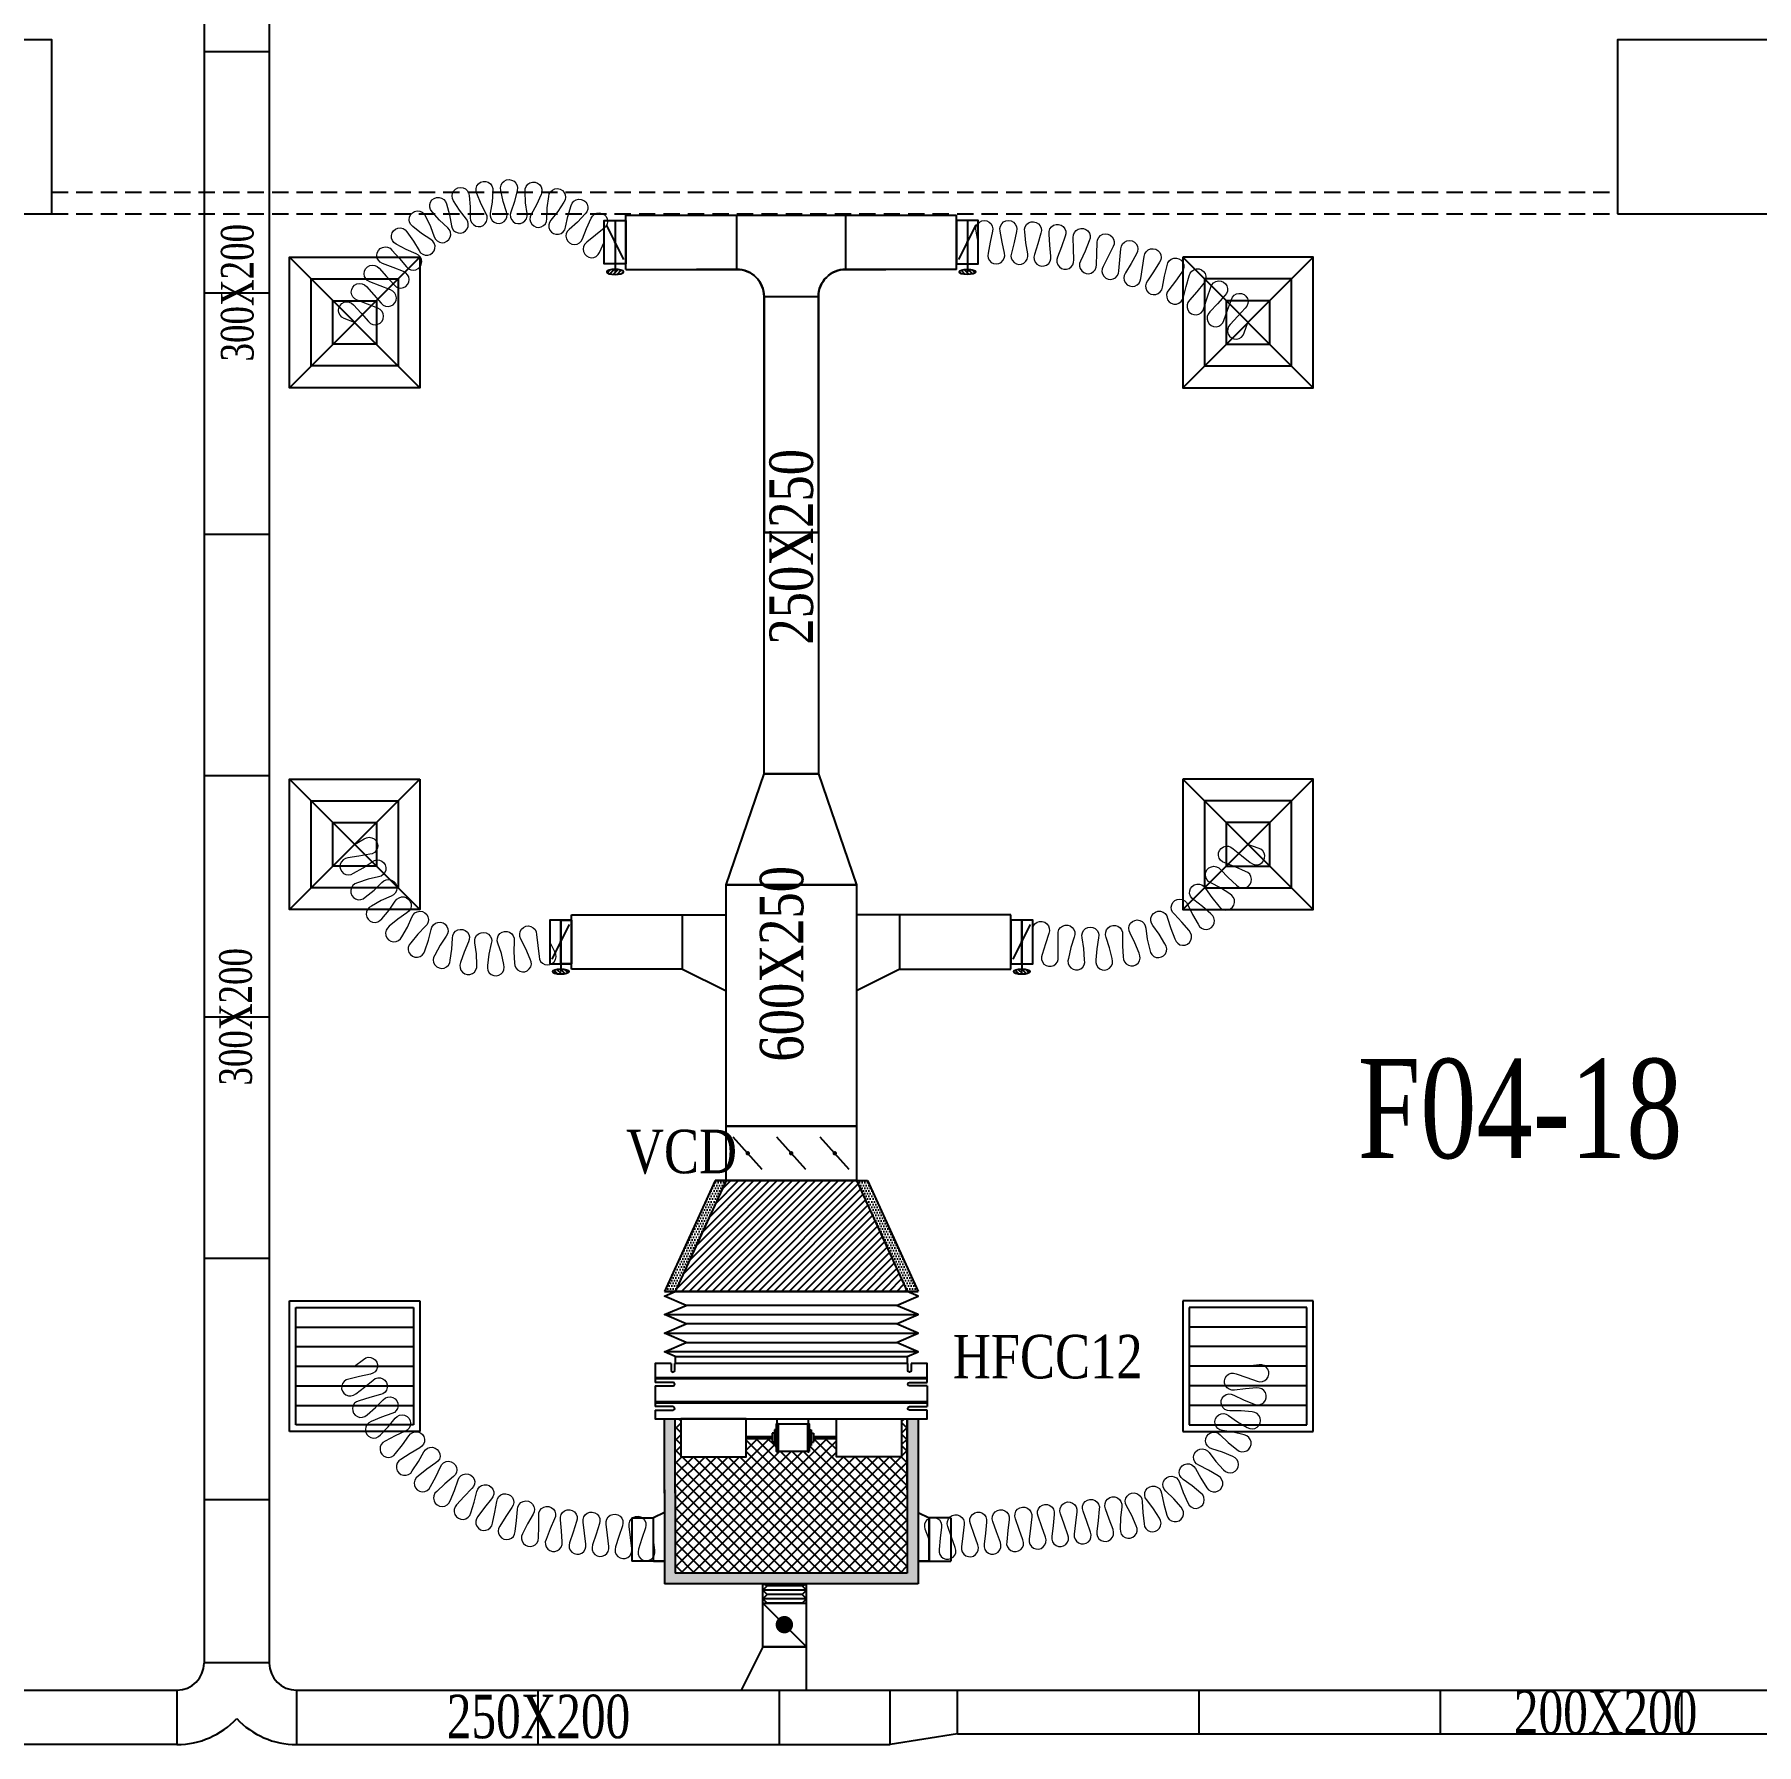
# Model space of a CAD drawing. Header units: metres. Extents: x 352651 to 1421851, y -87441 to -24441.
# Drawn here: x 650002 to 657921, y -48300 to -40435 of the extents above; entities that cross this region are included whole.
import ezdxf
from ezdxf.enums import TextEntityAlignment as Align

# ---------------------------------------------------------------- set-up
doc = ezdxf.new("R2010")
doc.units = ezdxf.units.M
doc.header["$LTSCALE"] = 300
doc.header["$MEASUREMENT"] = 0
doc.linetypes.add('DASHED2', pattern=[0.375, 0.25, -0.125])
for name, color, linetype in [('bat noi mem', 4, 'CONTINUOUS'), ('CUAGIO', 2, 'CONTINUOUS'), ('KHUAT', 8, 'DASHED2'), ('KT', 1, 'CONTINUOUS'), ('thiet bi', 11, 'CONTINUOUS'), ('vach', 6, 'CONTINUOUS')]:
    doc.layers.add(name, color=color, linetype=linetype)
doc.layers.add('noi mem', color=5, linetype='BATTING', lineweight=0)
doc.styles.add('PHU', font='vntimeh.shx', dxfattribs={"width": 0.8})
doc.styles.add('ROMANS', font='romans.shx', dxfattribs={"width": 0.75, "bigfont": 'romancvn.shx'})
doc.linetypes.add('BATTING', pattern='A,0.0001,-0.1,[134,ltypeshp.shx,S=0.1,R=0,X=-0.1,Y=0],-0.2,[134,ltypeshp.shx,S=0.1,R=180,X=0.1,Y=0],-0.1', length=0.4001)
pattern_1 = [(0, (192295.673, -331490.506), (6.25, 12.5), [0, -12.5])]

# ---------------------------------------------------------------- blocks, each defined once
blk = doc.blocks.new('cot1')
at = {"layer": 'vach'}
blk.add_lwpolyline([(-400, -400), (400, -400), (400, 400), (-400, 400)], close=True, dxfattribs=at)
blk = doc.blocks.new('SAD')
at = {"layer": 'CUAGIO', "color": 8}
for p, q in [((-300, -300), (300, 300)), ((300, -300), (-300, 300))]:
    blk.add_line(p, q, dxfattribs=at)
at = {"layer": 'CUAGIO'}
blk.add_lwpolyline([(300, -300), (300, 300), (-300, 300), (-300, -300)], close=True, dxfattribs=at)
at = {"layer": 'CUAGIO', "color": 8}
for points in [[(200, -200), (200, 200), (-200, 200), (-200, -200)], [(100, -100), (100, 100), (-100, 100), (-100, -100)]]:
    blk.add_lwpolyline(points, close=True, dxfattribs=at)
blk = doc.blocks.new('SAG')
at = {"layer": 'CUAGIO'}
for p, q in [((-300, 300), (-300, -300)), ((300, 300), (-300, 300)), ((300, -300), (300, 300)), ((-300, -300), (300, -300))]:
    blk.add_line(p, q, dxfattribs=at)
at = {"layer": 'CUAGIO', "color": 8}
for p, q in [((-270, 270), (-270, -270)), ((270, 270), (-270, 270)), ((-180, -270), (-180, 270)), ((-90, -270), (-90, 270)), ((0, -270), (0, 270)), ((90, -270), (90, 270)), ((180, -270), (180, 270)), ((270, -270), (270, 270)), ((-270, -270), (270, -270))]:
    blk.add_line(p, q, dxfattribs=at)
blk = doc.blocks.new('1-van gio D200')
at = {"layer": 'CUAGIO'}
h = blk.add_hatch(dxfattribs=at)
h.set_pattern_fill('ANSI31', color=256, scale=100, style=0)
edge = h.paths.add_edge_path()
edge.add_ellipse((486127, -58494), major_axis=(-38.1, 0), ratio=0.310482, start_angle=0, end_angle=360, ccw=False)
for p, q in [((486167, -58437.3), (486087.1, -58277.5)), ((486127, -58257.4), (486127, -58494))]:
    blk.add_line(p, q, dxfattribs=at)
at = {"layer": 'CUAGIO', "const_width": 3}
for points in [[(486127, -58457.4), (486177, -58457.4), (486177, -58257.4), (486077, -58257.4), (486077, -58457.4), (486127, -58457.4)], [(486167, -58437.3), (486087.1, -58277.5)], [(486127, -58257.4), (486127, -58494)]]:
    blk.add_lwpolyline(points, dxfattribs=at)
at = {"layer": 'CUAGIO'}
blk.add_lwpolyline([(486177, -58457.4), (486077, -58457.4), (486077, -58257.4), (486177, -58257.4)], close=True, dxfattribs=at)
at = {"layer": 'CUAGIO', "const_width": 5.35}
blk.add_lwpolyline([(486130.7, -58357.4, -1), (486123.3, -58357.4, -1)], format="xyb", close=True, dxfattribs=at)
at = {"layer": 'CUAGIO', "extrusion": (0, 0, -1)}
blk.add_ellipse((486127, -58494), major_axis=(-38.1, 0), ratio=0.310482, start_param=-1.570796, end_param=4.712389, dxfattribs=at)

msp = doc.modelspace()

# ---------------------------------------------------------------- hatches: boundary and pattern name
at = {"layer": 'CUAGIO'}
h = msp.add_hatch(dxfattribs=at)
h.set_pattern_fill('DOTS', color=256, scale=200, style=0)
h.set_pattern_definition(pattern_1)
h.paths.add_polyline_path([(652948.6, -46215.4), (652898.6, -46215.4), (653132.1, -45705.4), (653182.1, -45705.4)])
h = msp.add_hatch(dxfattribs=at)
h.set_pattern_fill('ANSI31', color=256, scale=200, style=0)
h.set_pattern_definition([(45, (-181458.12, -89186.35), (-17.6776695, 17.6776695), [])])
h.paths.add_polyline_path([(653782.1, -45705.4), (653182.1, -45705.4), (652948.6, -46215.4), (654015.6, -46215.4)])
h = msp.add_hatch(dxfattribs=at)
h.set_pattern_fill('DOTS', color=256, scale=200, style=0)
h.set_pattern_definition(pattern_1)
h.paths.add_polyline_path([(653782.1, -45705.4), (653832.1, -45705.4), (654065.6, -46215.4), (654015.6, -46215.4)])
h = msp.add_hatch(dxfattribs=at)
h.set_pattern_fill('DOTS', color=2, scale=200, style=0)
h.set_pattern_definition([(0, (102388.365, 9924.605), (6.25, 12.5), [0, -12.5])])
h.paths.add_polyline_path([(654065.6, -46800.9), (654015.6, -46800.9), (654015.6, -47510.9), (652948.6, -47510.9), (652948.6, -47128.2), (652948.6, -46800.9), (652898.6, -46800.9), (652898.6, -47143.2), (652898.6, -47560.9), (654065.6, -47560.9)])
at = {"layer": 'CUAGIO', "ltscale": 1.5}
h = msp.add_hatch(dxfattribs=at)
h.set_pattern_fill('ANSI37', color=9, scale=300, angle=360, style=0)
h.set_pattern_definition([(45, (186103.714, -651.24), (-26.5165043, 26.5165043), []), (135, (186103.714, -651.24), (-26.5165043, -26.5165043), [])])
h.paths.add_polyline_path([(654015.6, -47510.9), (654015.6, -46800.9), (653989.6, -46800.9), (653989.6, -46975.9), (653689.6, -46975.9), (653689.6, -46892.9), (653584.3, -46892.9), (653584.3, -46908.6), (653573.8, -46908.6), (653573.8, -46924.4), (653563.9, -46924.4), (653563.9, -46949.3, -1), (653557.4, -46951.4), (653421.2, -46951.4, -1), (653414.8, -46949.3), (653414.8, -46924.4), (653404.9, -46924.4), (653404.9, -46908.6), (653394.3, -46908.6), (653394.3, -46892.9), (653274.7, -46892.9), (653274.7, -46975.9), (652974.7, -46975.9), (652974.7, -46800.9), (652948.6, -46800.9), (652948.6, -47143.2), (652948.6, -47510.9)])

# ---------------------------------------------------------------- linework, layer by layer
at = {"layer": 'bat noi mem'}
for p, q in [((652948.6, -46215.4), (654015.6, -46215.4)), ((654015.6, -46215.4), (652948.6, -46215.4)), ((652898.6, -46322.5), (654065.6, -46322.5)), ((653965.6, -46279.7), (652998.6, -46279.7)), ((653965.6, -46365.4), (652998.6, -46365.4)), ((652898.6, -46408.2), (654065.6, -46408.2)), ((652998.6, -46451.1), (653965.6, -46451.1)), ((654065.6, -46493.9), (652898.6, -46493.9)), ((653371.8, -47569.6), (653351.8, -47560.9)), ((653371.8, -47569.6), (653351.8, -47589.6)), ((653551.8, -47589.6), (653351.8, -47589.6)), ((653351.8, -47589.6), (653371.8, -47609.6)), ((653531.8, -47569.6), (653371.8, -47569.6)), ((653531.8, -47569.6), (653551.8, -47560.9)), ((653531.8, -47569.6), (653551.8, -47589.6)), ((653551.8, -47589.6), (653531.8, -47609.6)), ((653371.8, -47609.6), (653351.8, -47629.6)), ((653551.8, -47629.6), (653351.8, -47629.6)), ((653351.8, -47629.6), (653371.8, -47649.6)), ((653531.8, -47609.6), (653371.8, -47609.6)), ((653531.8, -47649.6), (653371.8, -47649.6)), ((653531.8, -47609.6), (653551.8, -47629.6)), ((653551.8, -47629.6), (653531.8, -47649.6))]:
    msp.add_line(p, q, dxfattribs=at)
for points in [[(652948.6, -46515.4), (652898.6, -46493.9), (652998.6, -46451.1), (652898.6, -46408.2), (652998.6, -46365.4), (652898.6, -46322.5), (652998.6, -46279.7), (652898.6, -46236.8), (652948.6, -46215.4)], [(654015.6, -46515.4), (654065.6, -46493.9), (653965.6, -46451.1), (654065.6, -46408.2), (653965.6, -46365.4), (654065.6, -46322.5), (653965.6, -46279.7), (654065.6, -46236.8), (654015.6, -46215.4)]]:
    msp.add_lwpolyline(points, dxfattribs=at)
at = {"layer": 'CUAGIO'}
for p, q in [((650782.1, -36072.7), (650782.1, -47924.6)), ((651082.1, -36067.2), (651082.1, -47924.6)), ((650782.1, -40512.7), (651082.1, -40512.7)), ((652722.1, -41515.4), (652722.1, -41265.4)), ((653232.1, -41515.4), (653232.1, -41265.4)), ((653732.1, -41265.4), (653732.1, -41515.4)), ((654242.1, -41515.4), (654242.1, -41265.4)), ((650782.1, -41622.7), (651082.1, -41622.7)), ((653357.1, -41640.4), (653607.1, -41640.4)), ((650782.1, -42732.7), (651082.1, -42732.7)), ((650782.1, -43842.7), (651082.1, -43842.7)), ((652472.1, -44733.5), (652472.1, -44483.5)), ((652472.1, -44483.5), (653182.1, -44483.5)), ((652982.1, -44733.5), (652982.1, -44483.5)), ((654492.1, -44483.5), (653782.1, -44483.5)), ((653982.1, -44733.5), (653982.1, -44483.5)), ((654492.1, -44733.5), (654492.1, -44483.5)), ((652982.1, -44733.5), (652472.1, -44733.5)), ((652982.1, -44733.5), (653182.1, -44833.5)), ((653982.1, -44733.5), (653782.1, -44833.5)), ((653982.1, -44733.5), (654492.1, -44733.5)), ((650782.1, -44952.7), (651082.1, -44952.7)), ((653782.1, -45455.4), (653182.1, -45455.4)), ((653349.1, -45654.7), (653215.2, -45506.1)), ((653549.1, -45654.7), (653415.2, -45506.1)), ((653749.1, -45654.7), (653615.2, -45506.1)), ((653132.1, -45705.4), (652898.6, -46215.4)), ((653182.1, -45705.4), (652948.6, -46215.4)), ((653182.1, -45705.4), (653132.1, -45705.4)), ((653132.1, -45705.4), (653832.1, -45705.4)), ((653182.1, -45705.4), (653132.1, -45705.4)), ((653782.1, -45705.4), (654015.6, -46215.4)), ((653782.1, -45705.4), (653832.1, -45705.4)), ((653782.1, -45705.4), (653832.1, -45705.4)), ((653832.1, -45705.4), (654065.6, -46215.4)), ((650782.1, -46062.7), (651082.1, -46062.7)), ((654065.6, -46215.4), (652898.6, -46215.4)), ((652898.6, -46215.4), (654065.6, -46215.4)), ((652948.6, -46215.4), (654015.6, -46215.4)), ((654015.6, -46215.4), (652948.6, -46215.4)), ((652898.6, -47143.2), (652898.6, -46800.9)), ((652948.6, -47143.2), (652948.6, -46800.9)), ((654015.6, -47128.2), (654015.6, -46800.9)), ((650782.1, -47172.7), (651082.1, -47172.7)), ((652898.6, -47128.2), (652898.6, -47560.9)), ((652948.6, -47128.2), (652948.6, -47510.9)), ((654015.6, -47128.2), (654015.6, -47509.1)), ((652748.9, -47256.9), (652748.9, -47456.9)), ((652848.6, -47456.9), (652848.6, -47256.9)), ((652848.6, -47456.9), (652848.6, -47256.9)), ((654115.6, -47256.9), (654115.6, -47456.9)), ((654115.6, -47456.9), (654115.6, -47256.9)), ((654215.3, -47256.9), (654215.3, -47456.9)), ((652848.6, -47456.9), (652748.9, -47456.9)), ((654115.6, -47456.9), (654215.3, -47456.9)), ((653351.8, -47649.6), (653551.8, -47849.5)), ((653351.8, -47849.6), (653251.8, -48049.6)), ((653351.8, -47849.5), (653551.8, -47849.5)), ((653551.8, -47849.5), (653351.8, -47849.5)), ((653551.8, -47849.6), (653351.8, -47849.6)), ((651082.1, -47923.3), (650782.1, -47923.3)), ((650657.1, -48049.6), (650657.1, -48298.3)), ((651207.1, -48049.6), (661382.1, -48049.6)), ((651207.1, -48049.6), (651207.1, -48299.6)), ((652317.1, -48049.6), (652317.1, -48299.6)), ((653427.1, -48049.6), (653427.1, -48299.6)), ((653937.1, -48299.6), (653937.1, -48049.6)), ((654247.1, -48249.6), (654247.1, -48049.6)), ((655357.1, -48249.6), (655357.1, -48049.6)), ((656467.1, -48249.6), (656467.1, -48049.6)), ((657577.1, -48249.6), (657577.1, -48049.6)), ((650657.1, -48299.6), (646615.2, -48298.3)), ((651207.1, -48299.6), (653937.1, -48299.6)), ((654247.1, -48249.6), (653937.1, -48299.6)), ((654247.1, -48249.6), (661382.1, -48249.6))]:
    msp.add_line(p, q, dxfattribs=at)
at = {"layer": 'CUAGIO', "ltscale": 1.5}
msp.add_line((652722.1, -41265.4), (654242.1, -41265.4), dxfattribs=at)
at = {"layer": 'CUAGIO', "color": 2}
for p, q in [((654015.6, -46800.9), (654015.6, -47510.9)), ((654065.6, -46800.9), (654065.6, -47560.9)), ((654015.6, -47510.9), (652948.6, -47510.9)), ((654065.6, -47560.9), (652898.6, -47560.9)), ((653351.8, -47850.9), (653351.8, -47560.9)), ((653551.8, -48050.9), (653551.8, -47560.9)), ((653351.8, -47649.6), (653551.8, -47649.6)), ((643028.5, -48049.6), (650657.1, -48049.6))]:
    msp.add_line(p, q, dxfattribs=at)
at = {"layer": 'CUAGIO'}
for points in [[(652722.1, -41515.4), (653232.1, -41515.4, -0.414214), (653357.1, -41640.4), (653357.1, -42725.4), (653607.1, -42725.4), (653607.1, -41640.4, -0.414214), (653732.1, -41515.4), (653917.1, -41515.4)], [(654242.1, -41515.4), (653732.1, -41515.4, 0.414214), (653607.1, -41640.4), (653607.1, -42725.4), (653357.1, -42725.4), (653357.1, -41640.4, 0.414214), (653232.1, -41515.4), (653047.1, -41515.4)]]:
    msp.add_lwpolyline(points, format="xyb", dxfattribs=at)
for points in [[(653357.1, -43835.4), (653357.1, -42725.4), (653607.1, -42725.4), (653607.1, -43835.4)], [(653782.1, -44345.4), (653182.1, -44345.4), (653357.1, -43835.4), (653607.1, -43835.4)], [(652472.1, -44708.5), (652422.1, -44708.5), (652422.1, -44508.5), (652472.1, -44508.5)], [(654492.1, -44708.5), (654542.1, -44708.5), (654542.1, -44508.5), (654492.1, -44508.5)], [(653182.1, -45455.4), (653782.1, -45455.4), (653782.1, -45705.4), (653182.1, -45705.4)]]:
    msp.add_lwpolyline(points, close=True, dxfattribs=at)
at = {"layer": 'CUAGIO', "color": 2}
msp.add_lwpolyline([(653182.1, -44345.4), (653782.1, -44345.4), (653782.1, -45455.4), (653182.1, -45455.4)], close=True, dxfattribs=at)
at = {"layer": 'CUAGIO'}
for points, const_width in [([(653277.1, -45580.4, 1), (653287.1, -45580.4, 1)], 10), ([(653477.1, -45580.4, 1), (653487.1, -45580.4, 1)], 10), ([(653677.1, -45580.4, 1), (653687.1, -45580.4, 1)], 10), ([(653430.4, -47748.2, 1), (653470.4, -47748.2, 1)], 40)]:
    msp.add_lwpolyline(points, format="xyb", close=True, dxfattribs=dict(at, const_width=const_width))
for points in [[(652748.9, -47256.9), (652848.6, -47256.9)], [(652898.6, -47231.7), (652848.6, -47256.9)], [(654065.6, -47231.7), (654115.6, -47256.9)], [(654215.3, -47256.9), (654115.6, -47256.9)], [(652898.6, -47456.9), (652848.6, -47456.9)], [(652848.6, -47456.9), (652898.6, -47456.9)], [(654065.6, -47456.9), (654115.6, -47456.9)], [(654115.6, -47456.9), (654065.6, -47456.9)]]:
    msp.add_lwpolyline(points, dxfattribs=at)
for centre, radius, start, end in [((650657.1, -47924.6), 125, 270, 0), ((651207.1, -47924.6), 125, 180, 270), ((650657.1, -47924.6), 375, 270, 317.1666), ((651207.1, -47924.6), 375, 222.8334, 270)]:
    msp.add_arc(centre, radius, start, end, dxfattribs=at)
at = {"layer": 'KHUAT'}
for p, q in [((650082.1, -41159.6), (657282.1, -41159.6)), ((650082.1, -41259.6), (657282.1, -41259.6))]:
    msp.add_line(p, q, dxfattribs=at)
at = {"layer": 'noi mem', "linetype": 'ByBlock', "ltscale": 1.5}
for points in [[(651474.5, -41759.6), (651426.8, -41740.6, -1.333333), (651469.7, -41679.1), (651503.9, -41717.4), (651538.2, -41755.7, 1.333333), (651581.1, -41694.2), (651533.3, -41675.3), (651485.6, -41656.4, -1.333333), (651528.5, -41594.9), (651562.7, -41633.2), (651597, -41671.5, 1.333333), (651639.9, -41610), (651592.1, -41591.1), (651544.4, -41572.1, -1.333333), (651587.3, -41510.6), (651621.6, -41548.9), (651655.8, -41587.2, 1.333333), (651698.7, -41525.7), (651651, -41506.8), (651603.2, -41487.9, -1.333333), (651646.1, -41426.4), (651680.4, -41464.7), (651713, -41503.7, 1.333333), (651757.8, -41443.6), (651711.1, -41423.5), (651665.4, -41398.8, -1.333333), (651715.2, -41342.7), (651745.2, -41385.1), (651770.6, -41429.1, 1.333333), (651825, -41377.5), (651782.4, -41349.7), (651741.7, -41317.6, -1.333333), (651800.3, -41270.8), (651822.6, -41317.7), (651840.2, -41365.4, 1.333333), (651902.6, -41323.9), (651865.3, -41289.3), (651830.7, -41250.6, -1.333333), (651896.4, -41214.5), (651910.4, -41264.6), (651919.5, -41314.6, 1.333333), (651988.1, -41284.3), (651957.4, -41243.8), (651929.8, -41199.8, -1.333333), (652000.7, -41175.5), (652005.9, -41227.2), (652006.4, -41278, 1.333333), (652079.2, -41259.9), (652055.8, -41214.8), (652036.1, -41166.7, -1.333333), (652110.2, -41154.9), (652106.5, -41206.7), (652098.3, -41256.8, 1.333333), (652173.1, -41251.4), (652157.7, -41202.9), (652146.6, -41152.2, -1.333333), (652221.6, -41153.2), (652209.1, -41203.6), (652192.4, -41251.6, 1.333333), (652267.1, -41259.1), (652260.2, -41208.7), (652257.9, -41156.8, -1.333333), (652331.6, -41170.6), (652310.7, -41218.1), (652286.1, -41262.6, 1.333333), (652358.3, -41282.7), (652360.2, -41231.9), (652366.7, -41180.4, -1.333333), (652437, -41206.5), (652408.3, -41249.8), (652376.4, -41289.4, 1.333333), (652444.2, -41321.5), (652454.7, -41271.8), (652470, -41222.2, -1.333333), (652534.8, -41260), (652499.1, -41297.7), (652460.9, -41331.3, 1.333333), (652522.2, -41374.5), (652541.1, -41327.3), (652562.4, -41280.5, -1.333333), (652621.6, -41326.6), (652581.6, -41358.8), (652541.6, -41391, 1.333333), (652600.7, -41437.1), (652622.1, -41390.4)], [(654342.1, -41390.4), (654332.1, -41340.4, -1.333333), (654407.1, -41340.4), (654397, -41390.4), (654386.9, -41440.4, 1.333333), (654461.9, -41440.4), (654451.9, -41390.4), (654442.8, -41340, -1.333333), (654517.8, -41341.5), (654506.7, -41391.5), (654494.3, -41440.7, 1.333333), (654569.2, -41444.4), (654561.5, -41394.1), (654555.4, -41343.3, -1.333333), (654630.1, -41349.1), (654616.2, -41398.4), (654601, -41446.8, 1.333333), (654675.5, -41454.7), (654670.8, -41404.2), (654667.6, -41353.1, -1.333333), (654741.9, -41363.1), (654725.2, -41411.5), (654707.1, -41459, 1.333333), (654781.1, -41471.2), (654779.3, -41420.5), (654779, -41369.3, -1.333333), (654852.6, -41383.6), (654833.1, -41431), (654812.4, -41477.3, 1.333333), (654885.6, -41493.8), (654886.7, -41443), (654889.3, -41391.9, -1.333333), (654962, -41410.5), (654939.8, -41456.6), (654916.4, -41501.7, 1.333333), (654988.5, -41522.4), (654992.6, -41471.7), (654998.2, -41420.8, -1.333333), (655069.7, -41443.5), (655044.9, -41488.3), (655018.9, -41532, 1.333333), (655089.7, -41556.8), (655096.7, -41506.4), (655105.2, -41456, -1.333333), (655175.2, -41482.8), (655147.9, -41526.1), (655119.5, -41568.2, 1.333333), (655188.7, -41597), (655198.6, -41547.1), (655210, -41497.2, -1.333333), (655278.4, -41528), (655248.6, -41569.7), (655217.8, -41610.1, 1.333333), (655285.2, -41642.8), (655297.9, -41593.6), (655312.2, -41544.5, -1.333333), (655378.7, -41579.1), (655346.6, -41619), (655313.5, -41657.6, 1.333333), (655379, -41694.1), (655394.5, -41645.8), (655411.6, -41597.5, -1.333333), (655476, -41635.9), (655441.6, -41673.9), (655407, -41711.3, 1.333333), (655471, -41750.4), (655488.4, -41702.4), (655505.9, -41654.5, -1.333333), (655569.9, -41693.6), (655535.3, -41731), (655500.7, -41768.4, 1.333333), (655564.7, -41807.5), (655582.1, -41759.6)], [(651474.5, -44159.6), (651518.7, -44134.6, -1.333333), (651543.8, -44205.3), (651493.7, -44213.7), (651443.6, -44222.3, 1.333333), (651468.9, -44292.9), (651513.1, -44267.8), (651554.8, -44240, -1.333333), (651584.7, -44308.7), (651536, -44320.4), (651487.4, -44337.2, 1.333333), (651523.6, -44402.9), (651563.7, -44370.7), (651599.6, -44335.7, -1.333333), (651641.8, -44397.7), (651596, -44418.1), (651551.4, -44443.6, 1.333333), (651599.1, -44501.5), (651632.6, -44462.4), (651661.3, -44421.4, -1.333333), (651714.3, -44474.5), (651673.1, -44503.1), (651633.9, -44536.4, 1.333333), (651691.5, -44584.4), (651717.2, -44539.9), (651737.9, -44494.2, -1.333333), (651799.7, -44536.6), (651764.6, -44572.3), (651732.2, -44612.3, 1.333333), (651797.7, -44648.8), (651814.7, -44600.3), (651826.6, -44551.6, -1.333333), (651895.2, -44581.9), (651867.2, -44623.5), (651842.8, -44668.7, 1.333333), (651914, -44692.5), (651921.7, -44641.7), (651924.3, -44591.6, -1.333333), (651997.4, -44608.7), (651977.6, -44654.7), (651962, -44703.7, 1.333333), (652036.3, -44713.9), (652034.5, -44662.5), (652027.8, -44612.9, -1.333333), (652102.8, -44616.1), (652091.8, -44665), (652085.6, -44716.1, 1.333333), (652160.5, -44712.3), (652149.2, -44662.2), (652133.5, -44614.6, -1.333333), (652207.7, -44603.9), (652206, -44654), (652209.3, -44705.3, 1.333333), (652282.2, -44687.8), (652261.8, -44640.6), (652239.4, -44595.1, -1.333333), (652311.4, -44574.1), (652317, -44624.5), (652322.5, -44675, 1.333333), (652394.5, -44654), (652372.1, -44608.5)], [(654592.1, -44608.5), (654591.7, -44557.9, -1.333333), (654665.9, -44568.9), (654650.9, -44617.2), (654635.8, -44665.5, 1.333333), (654710, -44676.5), (654709.6, -44625.9), (654708.9, -44575.4, -1.333333), (654783.1, -44586.1), (654768.3, -44634.3), (654756.4, -44684.1, 1.333333), (654831.2, -44690.2), (654827.5, -44639.1), (654819.9, -44589.7, -1.333333), (654894.9, -44590), (654886.8, -44639.4), (654882.7, -44690.4, 1.333333), (654957.5, -44685), (654946, -44635.1), (654930.9, -44587.4, -1.333333), (655005.1, -44576.2), (655004.7, -44626.3), (655008.4, -44677.3, 1.333333), (655081.5, -44660.5), (655062.5, -44613), (655040.3, -44568.1, -1.333333), (655111.9, -44545.8), (655119.1, -44595.3), (655130.6, -44645.1, 1.333333), (655200.3, -44617.3), (655174.2, -44573.3), (655145.4, -44532.4, -1.333333), (655212.7, -44499.3), (655227.5, -44547.1), (655246.5, -44594.6, 1.333333), (655311.1, -44556.4), (655278.6, -44516.9), (655243.8, -44480.9, -1.333333), (655305.3, -44437.9), (655327.2, -44482.8), (655353.2, -44526.9, 1.333333), (655411.2, -44479.3), (655373, -44445.2), (655333.2, -44414.9, -1.333333), (655387.3, -44363), (655415.9, -44404.1), (655448.4, -44443.6, 1.333333), (655498.3, -44387.7), (655455.4, -44359.8), (655411.4, -44336.1, -1.333333), (655456.9, -44276.5), (655491.4, -44312.7), (655529.6, -44346.8, 1.333333), (655570.4, -44283.9), (655523.7, -44262.9), (655476.5, -44245.1, -1.333333), (655513.5, -44179.9), (655553, -44211.3), (655592.8, -44242.6, 1.333333), (655629.5, -44177.3), (655582.1, -44159.6)], [(651474.5, -46559.6), (651515, -46528.3, -1.333333), (651547.1, -46596.1), (651497.2, -46607.6), (651447.3, -46619.1, 1.333333), (651479.4, -46686.9), (651519.9, -46655.6), (651559.3, -46623.3, -1.333333), (651593.2, -46690.2), (651543.9, -46702.9), (651494.7, -46718.1, 1.333333), (651531.6, -46783.4), (651570, -46749.2), (651606.3, -46713.5, -1.333333), (651646.1, -46777.1), (651598.2, -46794.2), (651550.6, -46813.7, 1.333333), (651593.1, -46875.5), (651628.3, -46837.9), (651661.3, -46799.1, -1.333333), (651706.6, -46858.9), (651660.4, -46880.2), (651614.7, -46903.9, 1.333333), (651662.7, -46961.6), (651694.4, -46921), (651723.7, -46879.5, -1.333333), (651774.2, -46934.9), (651730.1, -46960.3), (651686.7, -46988, 1.333333), (651739.7, -47041.2), (651767.6, -46997.9), (651793.1, -46953.9, -1.333333), (651848.4, -47004.6), (651806.7, -47033.8), (651766, -47065.3, 1.333333), (651823.5, -47113.5), (651847.4, -47067.9), (651868.9, -47021.8, -1.333333), (651928.5, -47067.3), (651889.6, -47100.1), (651851.9, -47135.2, 1.333333), (651913.4, -47178), (651933.2, -47130.5), (651950.4, -47082.6, -1.333333), (652013.8, -47122.6), (651978.1, -47158.8), (651943.6, -47197.1, 1.333333), (652008.8, -47234.2), (652024.2, -47185.1), (652037.1, -47135.8, -1.333333), (652103.8, -47170), (652071.5, -47209.3), (652040.6, -47250.5, 1.333333), (652108.8, -47281.6), (652119.8, -47231.3), (652128.2, -47181.1, -1.333333), (652197.7, -47209.2), (652169, -47251.2), (652142, -47295, 1.333333), (652212.7, -47319.9), (652219.1, -47268.8), (652223, -47218, -1.333333), (652294.8, -47239.7), (652269.9, -47284.1), (652246.9, -47330.2, 1.333333), (652319.6, -47348.6), (652321.4, -47297.2), (652320.7, -47246.3, -1.333333), (652394.2, -47261.5), (652373.4, -47307.9), (652354.6, -47355.9, 1.333333), (652428.7, -47367.7), (652425.8, -47316.3), (652420.6, -47265.7, -1.333333), (652495.1, -47274.2), (652478.6, -47322.4), (652463, -47371.1, 1.333333), (652537.7, -47378.1), (652531.4, -47327.3), (652525.2, -47276.5, -1.333333), (652599.8, -47283.5), (652584.3, -47332.2), (652568.7, -47381, 1.333333), (652643.4, -47388), (652637.2, -47337.2), (652630.9, -47286.4, -1.333333), (652705.6, -47293.4), (652690, -47342.1), (652674.5, -47390.9, 1.333333), (652749.2, -47397.9), (652742.9, -47347.1), (652736.6, -47296.3, -1.333333), (652811.3, -47303.2), (652795.8, -47352), (652780.2, -47400.8, 1.333333), (652854.9, -47407.7), (652848.6, -47356.9)], [(654115.6, -47356.9), (654098.6, -47308.5, -1.333333), (654173.2, -47300.1), (654167.5, -47351.1), (654161.7, -47402, 1.333333), (654236.3, -47393.6), (654219.3, -47345.2), (654202.3, -47296.8, -1.333333), (654276.8, -47288.3), (654271.1, -47339.3), (654265.4, -47390.3, 1.333333), (654339.9, -47381.8), (654322.9, -47333.4), (654305.9, -47285, -1.333333), (654380.4, -47276.5), (654374.7, -47327.5), (654369, -47378.5, 1.333333), (654443.5, -47370), (654426.6, -47321.6), (654409.6, -47273.2, -1.333333), (654484.1, -47264.8), (654478.4, -47315.7), (654472.7, -47366.7, 1.333333), (654547.2, -47358.2), (654530.2, -47309.9), (654513.2, -47261.5, -1.333333), (654587.7, -47253), (654582, -47304), (654576.3, -47354.9, 1.333333), (654650.8, -47346.5), (654633.8, -47298.1), (654616.8, -47249.7, -1.333333), (654691.4, -47241.2), (654685.7, -47292.2), (654679.9, -47343.2, 1.333333), (654754.5, -47334.7), (654737.5, -47286.3), (654720.5, -47237.9, -1.333333), (654795, -47229.5), (654789.3, -47280.4), (654783.6, -47331.4, 1.333333), (654858.1, -47322.9), (654841.1, -47274.5), (654824.1, -47226.2, -1.333333), (654898.6, -47217.7), (654892.9, -47268.7), (654887.2, -47319.6, 1.333333), (654961.7, -47311.2), (654944.7, -47262.8), (654927.3, -47214.8, -1.333333), (655001.8, -47205.6), (654996.5, -47256.4), (654994.8, -47308.1, 1.333333), (655068.5, -47294), (655047.7, -47246.6), (655023.7, -47201.8, -1.333333), (655096, -47182.1), (655098, -47232.8), (655104.2, -47284.2, 1.333333), (655174.9, -47259), (655147.1, -47215.3), (655116.5, -47174.8, -1.333333), (655185, -47144.2), (655194.7, -47194.1), (655208.7, -47243.9, 1.333333), (655274.7, -47208.3), (655240.6, -47169.3), (655204.2, -47133.9, -1.333333), (655267.2, -47093.2), (655284.4, -47141), (655305.8, -47188.2, 1.333333), (655365.6, -47142.9), (655326, -47109.5), (655284.6, -47080.1, -1.333333), (655340.7, -47030.3), (655365, -47075), (655393.3, -47118.3, 1.333333), (655445.5, -47064.4), (655401.3, -47037.5), (655355.9, -47014.7, -1.333333), (655403.7, -46957), (655434.5, -46997.4), (655469.2, -47035.9, 1.333333), (655512.5, -46974.6), (655464.7, -46954.8), (655416.3, -46939.2, -1.333333), (655454.8, -46874.8), (655491.4, -46910.1), (655531.5, -46942.8, 1.333333), (655565, -46875.7), (655514.7, -46863.4), (655464.6, -46855.3, -1.333333), (655492.8, -46785.9), (655534.4, -46815.1), (655579, -46841.4, 1.333333), (655601.8, -46770), (655550.3, -46765.4), (655499.5, -46765.1, -1.333333), (655516.8, -46692.2), (655562.3, -46714.7), (655610.4, -46733.9, 1.333333), (655622.1, -46659.8), (655570.4, -46663.2), (655519.5, -46669, -1.333333), (655527.9, -46594.4), (655576.3, -46611.4), (655624.7, -46628.3, 1.333333), (655633.1, -46553.8), (655582.1, -46559.6)]]:
    msp.add_lwpolyline(points, format="xyb", dxfattribs=at)
at = {"layer": 'thiet bi'}
for p, q in [((652948.6, -46515.4), (654015.6, -46515.4)), ((652948.6, -46515.4), (652948.6, -46546.9)), ((654015.6, -46515.4), (654015.6, -46546.9)), ((654107.6, -46612.9), (652856.6, -46612.9)), ((654107.6, -46617.9), (652856.6, -46617.9)), ((654107.6, -46723.9), (652856.6, -46723.9)), ((654107.6, -46728.9), (652856.6, -46728.9)), ((653404.9, -46868.2), (653394.3, -46868.2)), ((653394.3, -46868.2), (653394.3, -46908.6)), ((653414.8, -46852.4), (653404.9, -46852.4)), ((653404.9, -46852.4), (653404.9, -46924.4)), ((653418, -46823), (653418, -46800.9)), ((653421.2, -46825.3), (653421.2, -46951.4)), ((653557.4, -46825.3), (653557.4, -46951.4)), ((653560.7, -46823), (653560.7, -46800.9)), ((653563.9, -46852.4), (653573.8, -46852.4)), ((653573.8, -46852.4), (653573.8, -46924.4)), ((653573.8, -46868.2), (653584.3, -46868.2)), ((653584.3, -46868.2), (653584.3, -46908.6)), ((653394.3, -46883.8), (653274.7, -46883.8)), ((653274.7, -46883.8), (653274.7, -46892.9)), ((653394.3, -46892.9), (653274.7, -46892.9)), ((653404.9, -46908.6), (653394.3, -46908.6)), ((653414.8, -46924.4), (653404.9, -46924.4)), ((653563.9, -46924.4), (653573.8, -46924.4)), ((653573.8, -46908.6), (653584.3, -46908.6)), ((653689.6, -46883.8), (653584.3, -46883.8)), ((653689.6, -46892.9), (653584.3, -46892.9))]:
    msp.add_line(p, q, dxfattribs=at)
for points in [[(652930.6, -46546.9), (652856.6, -46546.9), (652856.6, -46634.4)], [(654017.6, -46546.9), (652946.6, -46546.9)], [(654107.6, -46634.4), (654107.6, -46546.9), (654033.6, -46546.9)], [(652856.6, -46650.4), (652856.6, -46745.4)], [(654107.6, -46650.4), (654107.6, -46745.4)], [(652856.6, -46761.4), (652856.6, -46800.9), (654107.6, -46800.9), (654107.6, -46761.4)]]:
    msp.add_lwpolyline(points, dxfattribs=at)
for points in [[(652930.6, -46546.9), (652930.6, -46578.9, 1), (652946.6, -46578.9), (652946.6, -46546.9)], [(654033.6, -46546.9), (654033.6, -46578.9, -1), (654017.6, -46578.9), (654017.6, -46546.9)], [(652856.6, -46650.4), (652938.6, -46650.4, 1), (652938.6, -46634.4), (652856.6, -46634.4)], [(654107.6, -46650.4), (654025.6, -46650.4, -1), (654025.6, -46634.4), (654107.6, -46634.4)], [(652856.6, -46761.4), (652938.6, -46761.4, 1), (652938.6, -46745.4), (652856.6, -46745.4)], [(654107.6, -46761.4), (654025.6, -46761.4, -1), (654025.6, -46745.4), (654107.6, -46745.4)]]:
    msp.add_lwpolyline(points, format="xyb", dxfattribs=at)
for points in [[(652974.7, -46975.9), (653274.7, -46975.9), (653274.7, -46800.9), (652974.7, -46800.9)], [(653563.9, -46951.4), (653414.8, -46951.4), (653414.8, -46825.3), (653563.9, -46825.3)], [(653989.6, -46975.9), (653689.6, -46975.9), (653689.6, -46800.9), (653989.6, -46800.9)]]:
    msp.add_lwpolyline(points, close=True, dxfattribs=at)
for centre, start, end in [((653418, -46826.4), 18.04953, 161.95047), ((653560.7, -46826.4), 18.04953, 161.95047), ((653418, -46950.4), 198.04953, 341.95047), ((653560.7, -46950.4), 198.04953, 341.95047)]:
    msp.add_arc(centre, 3.41, start, end, dxfattribs=at)

# ---------------------------------------------------------------- block references
at = {"layer": 'CUAGIO'}
msp.add_blockref('1-van gio D200', (166545.1, 16967), dxfattribs=at)
at = {"layer": 'CUAGIO', "xscale": -1}
for p in [(1140419.2, 16967), (1138549.2, 13748.9), (1140669.2, 13748.9)]:
    msp.add_blockref('1-van gio D200', p, dxfattribs=at)
for name, p, rotation in [('SAD', (651474.5, -41759.6), 180), ('SAD', (651474.5, -44159.6), 180), ('SAG', (651474.5, -46559.6), 270)]:
    msp.add_blockref(name, p, dxfattribs=dict(at, rotation=rotation))
at = {"layer": 'CUAGIO'}
for name, p, rotation in [('SAD', (655582.1, -41759.6), 180), ('SAD', (655582.1, -44159.6), 180), ('SAG', (655582.1, -46559.6), 90)]:
    msp.add_blockref(name, p, dxfattribs=dict(at, rotation=rotation))
at = {"layer": 'vach'}
for p in [(649682.1, -40859.6), (657682.1, -40859.6)]:
    msp.add_blockref('cot1', p, dxfattribs=at)

# ---------------------------------------------------------------- texts
at = {"layer": 'CUAGIO', "color": 2, "style": 'PHU', "width": 0.75}
for p in [(651009.6, -41622.7), (651001.8, -44952.7)]:
    msp.add_text('300x200', height=150, rotation=90, dxfattribs=at).set_placement(p, align=Align.CENTER)
for s, p in [('200x200', (657226.7, -48250.9)), ('250x200', (652320, -48270.3))]:
    msp.add_text(s, height=200, dxfattribs=at).set_placement(p, align=Align.CENTER)
at = {"layer": 'CUAGIO', "color": 2, "char_height": 200, "attachment_point": 1, "rotation": 90, "style": 'PHU'}
for s, insert, width in [('250x250', (653381.8, -43241), 788.836), ('600x250', (653337.4, -45158.8), 1155.253)]:
    msp.add_mtext(s, dxfattribs=dict(at, insert=insert, width=width))
at = {"layer": 'CUAGIO', "color": 2, "char_height": 200, "attachment_point": 1, "style": 'PHU'}
for s, insert, width in [('VCD', (652722.4, -45472), 439.881), ('hfcc12', (654224.9, -46415.3), 924.737)]:
    msp.add_mtext(s, dxfattribs=dict(at, insert=insert, width=width))
at = {"layer": 'KT', "ltscale": 1.5, "insert": (656087.3, -45146.5), "char_height": 456.096, "width": 2517.297, "attachment_point": 1, "style": 'ROMANS'}
msp.add_mtext('{\\fTimes New Roman|b0|i0|c0|p18;F04-18}', dxfattribs=at)

doc.saveas('drawing.dxf')
